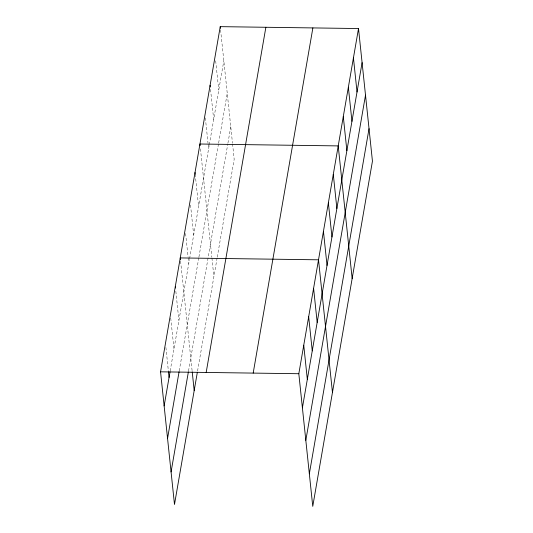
<?xml version="1.0" encoding="UTF-8"?>
<svg xmlns="http://www.w3.org/2000/svg" width="533" height="533" viewBox="0 0 533 533"><rect width="100%" height="100%" fill="white"/><g stroke="black" fill="none" stroke-linecap="round" stroke-linejoin="round"><path stroke-width="0.4" stroke-dasharray="2.67 2" d="M170.187 370.948L189.462 259.478M189.601 258.665L209.169 145.516M209.309 144.703L223.827 60.755M179.228 370.915L198.789 257.819M198.929 257.006L218.503 143.803M218.643 142.984L227.245 93.268M188.522 371.055L227.804 143.883M227.944 143.071L230.762 126.767M197.563 371.021L217.131 257.899M217.271 257.086L234.18 159.28L232.555 143.837M220.582 29.901L232.475 143.024M215.678 60.862L218.75 90.097M210.522 89.391L213.68 119.439M205.358 117.92L208.01 143.091M208.09 143.903L208.603 148.78M200.455 148.88L211.834 257.133M211.921 257.945L213.886 276.64M195.191 174.111L198.609 206.591M190.521 205.025L193.679 235.073M185.597 233.501L188.076 257.053M188.162 257.865L188.755 263.549M180.587 261.163L192.14 371.041M175.837 291.265L178.908 320.5M170.74 318.121L173.985 348.982M165.903 347.409L168.375 370.961"/><path stroke-width="0.8" d="M197.283 372.654L174.491 504.458L160.553 371.827L220.242 26.65L358.509 28.542L372.447 161.173L312.758 506.35L298.82 373.72L358.509 28.542M164.137 405.933L170.047 371.761M167.555 438.446L179.088 371.728M171.073 471.945L188.382 371.867M206.178 372.447L265.867 27.276M253.188 373.093L312.878 27.916M302.404 407.825L362.094 62.647M305.822 440.338L365.511 95.16M309.34 473.837L369.036 128.66M160.553 371.827L298.82 373.72M353.439 57.884L357.023 91.989M348.362 87.219L351.947 121.331M343.292 116.56L346.876 150.666M352.153 278.532L338.215 145.902L199.948 144.01L200.115 145.636M333.292 174.378L336.876 208.483M328.368 202.853L331.952 236.965M323.444 231.329L327.029 265.441M332.459 392.441L318.514 259.811L180.247 257.919L180.421 259.544M313.591 288.286L317.175 322.392M308.667 316.762L312.251 350.867M303.743 345.237L307.328 379.349M220.242 26.65L220.409 28.276M210.095 85.327L210.262 86.952M195.018 172.485L195.191 174.111M192.226 371.854L194.185 390.549M175.324 286.394L175.497 288.02M168.461 371.774L169.061 377.457"/></g></svg>
